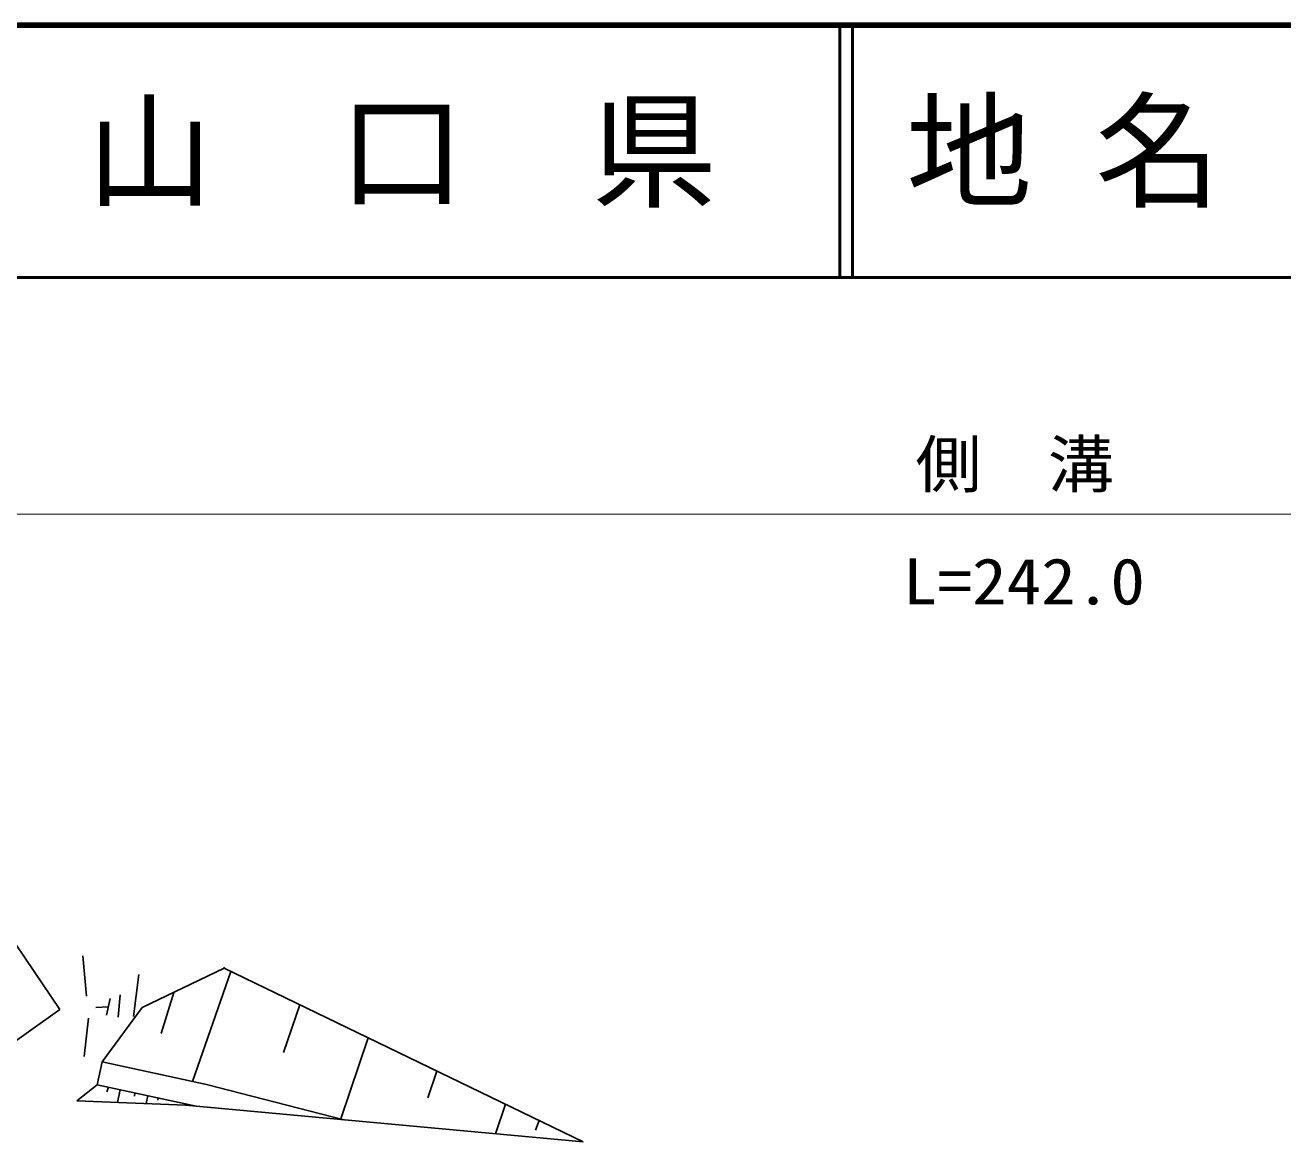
# Model space of a CAD drawing. Units: millimetres, scale not verified. Extents: x 40000 to 680000, y 20000 to 380000.
# Drawn here: x 335436 to 385321, y 335722 to 380000 of the extents above; entities that cross this region are included whole.
import ezdxf
from ezdxf.enums import TextEntityAlignment as Align

# ---------------------------------------------------------------- set-up
doc = ezdxf.new("R2010")
doc.units = ezdxf.units.MM
doc.header["$LTSCALE"] = 1000
for name, color, linetype, lineweight in [('M-BGD', 7, 'Continuous', 25), ('M-STR-HTXT', 7, 'Continuous', 13), ('M-TTL', 2, 'Continuous', 140), ('M-TTL-LINE', 7, 'Continuous', 50)]:
    doc.layers.add(name, color=color, linetype=linetype, lineweight=lineweight)
doc.layers.add('M-TTL-TXT', color=7, linetype='Continuous')
doc.styles.add('ＭＳ ゴシック', font='')
doc.styles.get('ＭＳ ゴシック').set_extended_font_data('MS Gothic')

msp = doc.modelspace()

# ---------------------------------------------------------------- linework, layer by layer
at = {"layer": 'M-BGD'}
for p, q in [((336808, 340968), (334379, 344553)), ((337728, 343096), (337874, 341499)), ((339941, 342359), (339732, 340692)), ((343335, 342602), (340071, 341048)), ((343593, 342477), (342076, 338115)), ((343320, 342652), (343335, 342602)), ((357567, 335722), (343335, 342602)), ((338801, 341411), (338661, 340743)), ((339207, 341546), (339123, 340665)), ((341333, 341649), (340830, 340023)), ((334314, 339195), (336808, 340968)), ((338239, 341053), (338731, 341077)), ((338493, 338891), (340071, 341048)), ((346326, 341156), (345678, 339261)), ((337953, 340629), (337777, 339101)), ((349047, 339841), (347952, 336640)), ((338297, 337988), (338493, 338891)), ((342633, 337994), (338493, 338891)), ((351768, 338526), (351405, 337464)), ((338297, 337988), (337480, 337353)), ((342222, 337138), (338297, 337988)), ((338738, 337893), (338680, 337703)), ((339205, 337791), (339102, 337287)), ((348080, 336598), (342633, 337994)), ((341795, 337177), (337480, 337353)), ((339785, 337666), (339770, 337536)), ((340302, 337554), (340237, 337241)), ((340716, 337464), (340702, 337374)), ((357567, 335722), (341795, 337177)), ((354489, 337210), (354089, 336043)), ((355819, 336568), (355679, 336186))]:
    msp.add_line(p, q, dxfattribs=at)
at = {"layer": 'M-STR-HTXT'}
msp.add_line((258051, 360588), (491797, 360656), dxfattribs=at)
at = {"layer": 'M-TTL'}
msp.add_line((680000, 380000), (40000, 380000), dxfattribs=at)
at = {"layer": 'M-TTL-LINE'}
for p, q in [((367750, 380000), (367750, 370000)), ((368250, 380000), (368250, 370000)), ((40000, 370000), (680000, 370000))]:
    msp.add_line(p, q, dxfattribs=at)

# ---------------------------------------------------------------- texts
at = {"layer": 'M-STR-HTXT', "style": 'ＭＳ ゴシック'}
for s, width, p in [('側\u3000溝', 1.05, (370748, 361121)), ('L=242.0', 1.1, (370250, 356481))]:
    msp.add_text(s, height=1833, dxfattribs=dict(at, width=width)).set_placement(p, align=Align.BOTTOM_LEFT)
at = {"layer": 'M-TTL-TXT', "style": 'ＭＳ ゴシック'}
msp.add_text('山\u3000口\u3000県', height=3666, dxfattribs=at).set_placement((350375, 375000), align=Align.MIDDLE_CENTER)
msp.add_text('地 名', height=3666, dxfattribs=at).set_placement((370380, 375000), align=Align.MIDDLE_LEFT)

doc.saveas('drawing.dxf')
